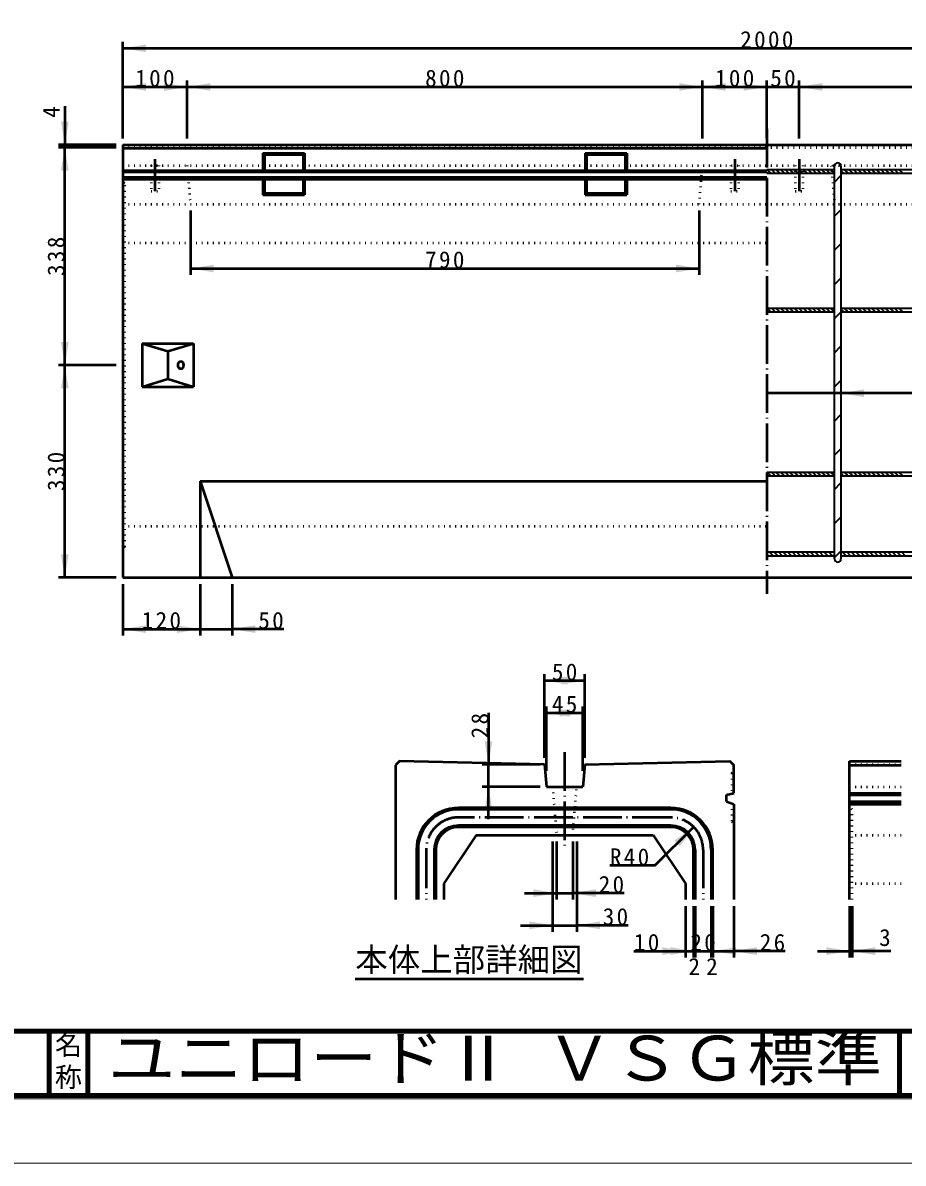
# Model space of a CAD drawing. Units: millimetres, scale not verified. Extents: x -2102 to 2102, y -1485 to 1485.
# Drawn here: x -323 to 1043, y -1485 to 286 of the extents above; entities that cross this region are included whole.
import ezdxf
from ezdxf.enums import TextEntityAlignment as Align

# ---------------------------------------------------------------- set-up
doc = ezdxf.new("R2010")
doc.units = ezdxf.units.MM
doc.header["$LTSCALE"] = 5
doc.linetypes.add('DOTTED', pattern=[1.75, 0.25, -1.5])
doc.linetypes.add('LONG_DASHED_DOTTED', pattern=[15.25, 12, -1.5, 0.25, -1.5])
doc.layers.add('0-0_V-nasSTD', color=7, linetype='Continuous', lineweight=35)
doc.layers.add('0-1_0', color=7, linetype='Continuous', lineweight=50)
doc.styles.add('ＭＳ ゴシック', font='')
doc.styles.get('ＭＳ ゴシック').set_extended_font_data('MS Gothic')

msp = doc.modelspace()

# ---------------------------------------------------------------- linework, layer by layer
at = {"layer": '0-0_V-nasSTD', "linetype": 'DOTTED', "lineweight": 50}
for p, q in [((-124.15, 64.38), (-124.15, 24.38)), ((-112.15, 64.38), (-112.15, 24.38)), ((-68.15, 64.38), (-63.15, 4.38)), ((726.85, 4.38), (731.85, 64.38)), ((775.85, 64.38), (775.85, 24.38)), ((787.85, 64.38), (787.85, 24.38)), ((875.85, 64.38), (875.85, 24.38)), ((887.85, 64.38), (887.85, 24.38)), ((931.85, 64.38), (936.85, 4.38)), ((-124.15, 24.38), (-112.15, 24.38)), ((775.85, 24.38), (787.85, 24.38)), ((875.85, 24.38), (887.85, 24.38)), ((499.086, -900.624), (505.336, -975.624)), ((530.336, -975.624), (536.586, -900.624))]:
    msp.add_line(p, q, dxfattribs=at)
at = {"layer": '0-0_V-nasSTD'}
for p, q in [((831.85, 58.38), (936.85, 58.38)), ((831.85, 58.364), (837.834, 52.38)), ((838.905, 58.38), (844.905, 52.38)), ((845.976, 58.38), (851.976, 52.38)), ((853.047, 58.38), (859.047, 52.38)), ((860.118, 58.38), (866.118, 52.38)), ((867.189, 58.38), (873.189, 52.38)), ((874.26, 58.38), (880.26, 52.38)), ((881.331, 58.38), (887.331, 52.38)), ((888.402, 58.38), (894.402, 52.38)), ((895.473, 58.38), (901.473, 52.38)), ((902.545, 58.38), (908.545, 52.38)), ((909.616, 58.38), (915.616, 52.38)), ((916.687, 58.38), (922.687, 52.38)), ((923.758, 58.38), (929.758, 52.38)), ((930.829, 58.38), (936.829, 52.38)), ((936.85, -546.62), (936.85, 63.38)), ((946.85, 63.38), (946.85, -546.62)), ((946.85, 58.38), (1216.85, 58.38)), ((946.85, 56.501), (950.971, 52.38)), ((952.042, 58.38), (958.042, 52.38)), ((959.113, 58.38), (965.113, 52.38)), ((966.184, 58.38), (972.184, 52.38)), ((973.255, 58.38), (979.255, 52.38)), ((980.326, 58.38), (986.326, 52.38)), ((987.397, 58.38), (993.397, 52.38)), ((994.468, 58.38), (1000.468, 52.38)), ((1001.539, 58.38), (1007.539, 52.38)), ((1008.611, 58.38), (1014.611, 52.38)), ((1015.682, 58.38), (1021.682, 52.38)), ((1022.753, 58.38), (1028.753, 52.38)), ((1029.824, 58.38), (1035.824, 52.38)), ((1036.895, 58.38), (1042.895, 52.38)), ((831.85, 52.38), (936.85, 52.38)), ((936.85, 38.728), (946.85, 48.728)), ((946.85, 52.38), (1216.85, 52.38)), ((936.85, -14.305), (946.85, -4.305)), ((936.85, -67.338), (946.85, -57.338)), ((936.85, -120.371), (946.85, -110.371)), ((831.85, -157.12), (936.85, -157.12)), ((831.85, -157.136), (837.834, -163.12)), ((838.905, -157.12), (844.905, -163.12)), ((845.976, -157.12), (851.976, -163.12)), ((853.047, -157.12), (859.047, -163.12)), ((860.118, -157.12), (866.118, -163.12)), ((867.189, -157.12), (873.189, -163.12)), ((874.26, -157.12), (880.26, -163.12)), ((881.331, -157.12), (887.331, -163.12)), ((888.402, -157.12), (894.402, -163.12)), ((895.473, -157.12), (901.473, -163.12)), ((902.545, -157.12), (908.545, -163.12)), ((909.616, -157.12), (915.616, -163.12)), ((916.687, -157.12), (922.687, -163.12)), ((923.758, -157.12), (929.758, -163.12)), ((930.829, -157.12), (936.829, -163.12)), ((946.85, -157.12), (1216.85, -157.12)), ((946.85, -158.999), (950.971, -163.12)), ((952.042, -157.12), (958.042, -163.12)), ((959.113, -157.12), (965.113, -163.12)), ((966.184, -157.12), (972.184, -163.12)), ((973.255, -157.12), (979.255, -163.12)), ((980.326, -157.12), (986.326, -163.12)), ((987.397, -157.12), (993.397, -163.12)), ((994.468, -157.12), (1000.468, -163.12)), ((1001.539, -157.12), (1007.539, -163.12)), ((1008.611, -157.12), (1014.611, -163.12)), ((1015.682, -157.12), (1021.682, -163.12)), ((1022.753, -157.12), (1028.753, -163.12)), ((1029.824, -157.12), (1035.824, -163.12)), ((1036.895, -157.12), (1042.895, -163.12)), ((831.85, -163.12), (936.85, -163.12)), ((936.85, -173.404), (946.85, -163.404)), ((946.85, -163.12), (1216.85, -163.12)), ((936.85, -226.437), (946.85, -216.437)), ((936.85, -279.47), (946.85, -269.47)), ((936.85, -332.503), (946.85, -322.503)), ((936.85, -385.536), (946.85, -375.536)), ((831.85, -411.62), (936.85, -411.62)), ((831.85, -411.636), (837.834, -417.62)), ((831.85, -417.62), (936.85, -417.62)), ((838.905, -411.62), (844.905, -417.62)), ((845.976, -411.62), (851.976, -417.62)), ((853.047, -411.62), (859.047, -417.62)), ((860.118, -411.62), (866.118, -417.62)), ((867.189, -411.62), (873.189, -417.62)), ((874.26, -411.62), (880.26, -417.62)), ((881.331, -411.62), (887.331, -417.62)), ((888.402, -411.62), (894.402, -417.62)), ((895.473, -411.62), (901.473, -417.62)), ((902.545, -411.62), (908.545, -417.62)), ((909.616, -411.62), (915.616, -417.62)), ((916.687, -411.62), (922.687, -417.62)), ((923.758, -411.62), (929.758, -417.62)), ((930.829, -411.62), (936.829, -417.62)), ((946.85, -411.62), (1216.85, -411.62)), ((946.85, -413.499), (950.971, -417.62)), ((946.85, -417.62), (1216.85, -417.62)), ((952.042, -411.62), (958.042, -417.62)), ((959.113, -411.62), (965.113, -417.62)), ((966.184, -411.62), (972.184, -417.62)), ((973.255, -411.62), (979.255, -417.62)), ((980.326, -411.62), (986.326, -417.62)), ((987.397, -411.62), (993.397, -417.62)), ((994.468, -411.62), (1000.468, -417.62)), ((1001.539, -411.62), (1007.539, -417.62)), ((1008.611, -411.62), (1014.611, -417.62)), ((1015.682, -411.62), (1021.682, -417.62)), ((1022.753, -411.62), (1028.753, -417.62)), ((1029.824, -411.62), (1035.824, -417.62)), ((1036.895, -411.62), (1042.895, -417.62)), ((936.85, -438.569), (946.85, -428.569)), ((936.85, -491.602), (946.85, -481.602)), ((831.85, -535.62), (936.85, -535.62)), ((831.85, -538.915), (834.555, -541.62)), ((831.85, -541.62), (936.85, -541.62)), ((835.626, -535.62), (841.626, -541.62)), ((842.697, -535.62), (848.697, -541.62)), ((849.768, -535.62), (855.768, -541.62)), ((856.839, -535.62), (862.839, -541.62)), ((863.91, -535.62), (869.91, -541.62)), ((870.981, -535.62), (876.981, -541.62)), ((878.052, -535.62), (884.052, -541.62)), ((885.123, -535.62), (891.123, -541.62)), ((892.194, -535.62), (898.194, -541.62)), ((899.265, -535.62), (905.265, -541.62)), ((906.336, -535.62), (912.336, -541.62)), ((913.407, -535.62), (919.407, -541.62)), ((920.478, -535.62), (926.478, -541.62)), ((927.55, -535.62), (933.55, -541.62)), ((934.621, -535.62), (936.85, -537.849)), ((936.85, -544.635), (946.85, -534.635)), ((946.85, -535.62), (1216.85, -535.62)), ((946.85, -540.778), (947.692, -541.62)), ((946.85, -541.62), (1216.85, -541.62)), ((948.763, -535.62), (954.763, -541.62)), ((955.834, -535.62), (961.834, -541.62)), ((962.905, -535.62), (968.905, -541.62)), ((969.976, -535.62), (975.976, -541.62)), ((977.047, -535.62), (983.047, -541.62)), ((984.118, -535.62), (990.118, -541.62)), ((991.189, -535.62), (997.189, -541.62)), ((998.26, -535.62), (1004.26, -541.62)), ((1005.331, -535.62), (1011.331, -541.62)), ((1012.402, -535.62), (1018.402, -541.62)), ((1019.473, -535.62), (1025.473, -541.62)), ((1026.545, -535.62), (1032.545, -541.62)), ((1033.616, -535.62), (1039.616, -541.62)), ((1040.687, -535.62), (1046.687, -541.62))]:
    msp.add_line(p, q, dxfattribs=at)
at = {"layer": '0-0_V-nasSTD', "lineweight": 50}
msp.add_line((1929.85, -289.305), (831.85, -289.305), dxfattribs=at)
at = {"layer": '0-0_V-nasSTD', "lineweight": 100}
for p, q in [((-282.5, -1280), (-282.5, -1380)), ((-222.5, -1280), (-222.5, -1380)), ((1037.5, -1280), (1037.5, -1380)), ((-1997.5, -1380), (1997.5, -1380))]:
    msp.add_line(p, q, dxfattribs=at)
at = {"layer": '0-0_V-nasSTD', "lineweight": 18}
for points in [[(-2102.5, -1485), (-2102.5, 1485), (2102.5, 1485), (2102.5, -1485)], [(-2002.5, -1385), (-2002.5, 1385), (2002.5, 1385), (2002.5, -1385)]]:
    msp.add_lwpolyline(points, close=True, dxfattribs=at)
at = {"layer": '0-0_V-nasSTD'}
for centre, start, end in [((941.85, 63.38), 0, 180), ((941.85, -546.62), 180, 0)]:
    msp.add_arc(centre, 5, start, end, dxfattribs=at)
for points in [[(-168.15, 246.38), (-132.15, 240.38), (-132.15, 252.38)], [(-168.15, 186.38), (-132.15, 180.38), (-132.15, 192.38)], [(-104.15, 180.38), (-104.15, 192.38), (-68.15, 186.38)], [(-68.15, 186.38), (-32.15, 180.38), (-32.15, 192.38)], [(695.85, 180.38), (695.85, 192.38), (731.85, 186.38)], [(731.85, 186.38), (767.85, 180.38), (767.85, 192.38)], [(795.85, 180.38), (795.85, 192.38), (831.85, 186.38)], [(881.85, 186.38), (917.85, 180.38), (917.85, 192.38)], [(-264.15, 132.38), (-258.15, 96.38), (-252.15, 132.38)], [(-264.15, 56.38), (-258.15, 92.38), (-252.15, 56.38)], [(-63.15, -95.62), (-27.15, -101.62), (-27.15, -89.62)], [(690.85, -101.62), (690.85, -89.62), (726.85, -95.62)], [(-264.15, -209.62), (-258.15, -245.62), (-252.15, -209.62)], [(-264.15, -281.62), (-258.15, -245.62), (-252.15, -281.62)], [(946.85, -289.305), (982.85, -295.305), (982.85, -283.305)], [(-264.15, -539.62), (-258.15, -575.62), (-252.15, -539.62)], [(-168.15, -655.62), (-132.15, -661.62), (-132.15, -649.62)], [(-84.15, -661.62), (-84.15, -649.62), (-48.15, -655.62)], [(1.85, -655.62), (37.85, -661.62), (37.85, -649.62)], [(486.586, -735.624), (522.586, -741.624), (522.586, -729.624)], [(513.086, -741.624), (513.086, -729.624), (549.086, -735.624)], [(489.711, -785.624), (525.711, -791.624), (525.711, -779.624)], [(509.961, -791.624), (509.961, -779.624), (545.961, -785.624)], [(393.711, -829.624), (399.711, -865.624), (405.711, -829.624)], [(393.711, -936.624), (399.711, -900.624), (405.711, -936.624)], [(688.493, -983.982), (696.978, -992.467), (718.191, -962.769)], [(469.336, -1071.624), (469.336, -1059.624), (505.336, -1065.624)], [(530.336, -1065.624), (566.336, -1071.624), (566.336, -1059.624)], [(463.086, -1121.624), (463.086, -1109.624), (499.086, -1115.624)], [(536.586, -1115.624), (572.586, -1121.624), (572.586, -1109.624)], [(669.336, -1161.624), (669.336, -1149.624), (705.336, -1155.624)], [(681.836, -1161.624), (681.836, -1149.624), (717.836, -1155.624)], [(747.836, -1155.624), (783.836, -1161.624), (783.836, -1149.624)], [(780.336, -1155.624), (816.336, -1161.624), (816.336, -1149.624)], [(924.336, -1161.624), (924.336, -1149.624), (960.336, -1155.624)], [(964.086, -1155.624), (1000.086, -1161.624), (1000.086, -1149.624)]]:
    msp.add_solid(points, dxfattribs=at)
at = {"layer": '0-1_0'}
for p, q in [((-168.15, 106.38), (-168.15, 256.38)), ((-168.15, 246.38), (1831.85, 246.38)), ((-68.15, 106.38), (-68.15, 196.38)), ((731.85, 106.38), (731.85, 196.38)), ((831.85, 106.38), (831.85, 196.38)), ((881.85, 106.38), (881.85, 196.38)), ((-168.15, 186.38), (-68.15, 186.38)), ((-68.15, 186.38), (731.85, 186.38)), ((731.85, 186.38), (831.85, 186.38)), ((831.85, 186.38), (881.85, 186.38)), ((881.85, 186.38), (1781.85, 186.38)), ((-258.15, 156.38), (-258.15, 96.38)), ((-178.15, 96.38), (-268.15, 96.38)), ((-178.15, 92.38), (-268.15, 92.38)), ((-258.15, 92.38), (-258.15, 96.38)), ((-168.15, 96.38), (-168.15, -575.62)), ((-168.15, 96.38), (1831.85, 96.38)), ((-168.15, 91.38), (831.85, 91.38)), ((49.55, 83.68), (114.15, 83.68)), ((49.55, 83.68), (51.85, 81.38)), ((49.55, 83.68), (49.55, 56.395)), ((51.85, 81.38), (111.85, 81.38)), ((51.85, 81.38), (51.85, 56.395)), ((111.85, 81.38), (114.15, 83.68)), ((111.85, 81.38), (111.85, 56.395)), ((114.15, 83.68), (114.15, 56.395)), ((549.55, 83.68), (614.15, 83.68)), ((549.55, 83.68), (551.85, 81.38)), ((549.55, 83.68), (549.55, 56.395)), ((551.85, 81.38), (611.85, 81.38)), ((551.85, 81.38), (551.85, 56.395)), ((611.85, 81.38), (614.15, 83.68)), ((611.85, 81.38), (611.85, 56.395)), ((614.15, 83.68), (614.15, 56.395)), ((-168.15, 56.395), (831.85, 56.395)), ((-168.15, 54.38), (831.85, 54.38)), ((-168.15, 46.38), (831.85, 46.38)), ((-168.15, 43.022), (831.85, 43.022)), ((49.55, 43.022), (49.55, 19.08)), ((51.85, 43.022), (51.85, 21.38)), ((111.85, 43.022), (111.85, 21.38)), ((114.15, 43.022), (114.15, 19.08)), ((549.55, 43.022), (549.55, 19.08)), ((551.85, 43.022), (551.85, 21.38)), ((611.85, 43.022), (611.85, 21.38)), ((614.15, 43.022), (614.15, 19.08)), ((49.55, 19.08), (51.85, 21.38)), ((49.55, 19.08), (114.15, 19.08)), ((51.85, 21.38), (111.85, 21.38)), ((111.85, 21.38), (114.15, 19.08)), ((549.55, 19.08), (551.85, 21.38)), ((549.55, 19.08), (614.15, 19.08)), ((551.85, 21.38), (611.85, 21.38)), ((611.85, 21.38), (614.15, 19.08)), ((-63.15, -5.62), (-63.15, -105.62)), ((726.85, -5.62), (726.85, -105.62)), ((-63.15, -95.62), (726.85, -95.62)), ((-138.15, -212.12), (-138.15, -279.12)), ((-138.15, -212.12), (-58.15, -212.12)), ((-58.15, -212.12), (-58.15, -279.12)), ((-98.15, -224.12), (-98.15, -267.12)), ((-178.15, -245.62), (-268.15, -245.62)), ((-138.15, -279.12), (-58.15, -279.12)), ((-48.15, -425.62), (-48.15, -575.62)), ((-48.15, -425.62), (1.85, -575.62)), ((-48.15, -425.62), (831.85, -425.62)), ((-178.15, -575.62), (-268.15, -575.62)), ((-168.15, -575.62), (1831.85, -575.62)), ((-168.15, -585.62), (-168.15, -665.62)), ((-48.15, -585.62), (-48.15, -665.62)), ((1.85, -585.62), (1.85, -665.62)), ((81.85, -655.62), (1.85, -655.62)), ((486.586, -855.624), (486.586, -725.624)), ((486.586, -855.624), (486.586, -725.624)), ((549.086, -855.624), (549.086, -725.624)), ((486.586, -735.624), (549.086, -735.624)), ((489.711, -875.624), (489.711, -775.624)), ((545.961, -875.624), (545.961, -775.624)), ((399.711, -785.624), (399.711, -865.624)), ((489.711, -785.624), (545.961, -785.624)), ((255.336, -866.874), (255.336, -1075.624)), ((479.711, -865.624), (389.711, -865.624)), ((399.711, -900.624), (399.711, -865.624)), ((486.586, -865.624), (489.711, -900.624)), ((549.086, -865.624), (545.961, -900.624)), ((780.336, -910.605), (780.336, -866.874)), ((960.336, -1075.624), (960.336, -860.624)), ((960.336, -860.624), (1040.336, -860.624)), ((960.336, -866.874), (1040.336, -866.874)), ((479.711, -900.624), (389.711, -900.624)), ((399.711, -950.624), (399.711, -900.624)), ((489.711, -900.624), (545.961, -900.624)), ((769.086, -913.124), (780.336, -910.605)), ((769.086, -923.124), (769.086, -913.124)), ((960.336, -910.605), (1040.336, -910.605)), ((960.336, -913.124), (1040.336, -913.124)), ((682.836, -933.124), (352.836, -933.124)), ((682.836, -935.624), (352.836, -935.624)), ((769.086, -923.124), (780.336, -927.322)), ((780.336, -927.322), (780.336, -1075.624)), ((960.336, -923.124), (1040.336, -923.124)), ((960.336, -927.322), (1040.336, -927.322)), ((682.836, -960.624), (352.836, -960.624)), ((682.836, -963.124), (352.836, -963.124)), ((658.087, -1022.873), (718.191, -962.769)), ((380.336, -975.624), (330.336, -1050.624)), ((380.336, -975.624), (655.336, -975.624)), ((499.086, -985.624), (499.086, -1125.624)), ((505.336, -985.624), (505.336, -1075.624)), ((530.336, -985.624), (530.336, -1075.624)), ((536.586, -985.624), (536.586, -1125.624)), ((655.336, -975.624), (705.336, -1050.624)), ((287.836, -998.124), (287.836, -1075.624)), ((290.336, -998.124), (290.336, -1075.624)), ((315.336, -998.124), (315.336, -1075.624)), ((317.836, -998.124), (317.836, -1075.624)), ((717.836, -1075.624), (717.836, -998.124)), ((720.336, -998.124), (720.336, -1075.624)), ((745.336, -998.124), (745.336, -1075.624)), ((747.836, -1075.624), (747.836, -998.124)), ((658.087, -1022.873), (588.087, -1022.873)), ((330.336, -1050.624), (330.336, -1075.624)), ((705.336, -1050.624), (705.336, -1075.624)), ((455.336, -1065.624), (505.336, -1065.624)), ((505.336, -1065.624), (530.336, -1065.624)), ((610.336, -1065.624), (530.336, -1065.624)), ((705.336, -1085.624), (705.336, -1165.624)), ((717.836, -1085.624), (717.836, -1165.624)), ((720.336, -1085.624), (720.336, -1165.624)), ((745.336, -1085.624), (745.336, -1165.624)), ((747.836, -1085.624), (747.836, -1165.624)), ((780.336, -1085.624), (780.336, -1165.624)), ((960.336, -1085.624), (960.336, -1165.624)), ((964.086, -1085.624), (964.086, -1165.624)), ((449.086, -1115.624), (499.086, -1115.624)), ((499.086, -1115.624), (536.586, -1115.624)), ((616.586, -1115.624), (536.586, -1115.624)), ((625.336, -1155.624), (705.336, -1155.624)), ((705.336, -1155.624), (717.836, -1155.624)), ((860.336, -1155.624), (780.336, -1155.624)), ((910.336, -1155.624), (960.336, -1155.624)), ((960.336, -1155.624), (964.086, -1155.624)), ((1024.086, -1155.624), (964.086, -1155.624)), ((192.868, -1198.458), (546.877, -1198.458))]:
    msp.add_line(p, q, dxfattribs=at)
at = {"layer": '0-1_0', "linetype": 'LONG_DASHED_DOTTED'}
for p, q in [((831.85, 121.38), (831.85, -600.62)), ((-118.15, 74.38), (-118.15, 24.38)), ((781.85, 74.38), (781.85, 24.38)), ((881.85, 74.38), (881.85, 24.38)), ((517.836, -846.874), (517.836, -994.374)), ((682.836, -948.124), (352.836, -948.124)), ((302.836, -998.124), (302.836, -1075.624)), ((732.836, -998.124), (732.836, -1075.624))]:
    msp.add_line(p, q, dxfattribs=at)
at = {"layer": '0-1_0', "linetype": 'DOTTED'}
for p, q in [((-168.15, 92.38), (1831.85, 92.38)), ((-168.15, 64.38), (1831.85, 64.38)), ((-165.15, 36.38), (-168.15, 38.38)), ((-165.15, -527.62), (-165.15, 36.38)), ((-168.15, 14.38), (-165.15, 16.38)), ((-168.15, 4.38), (1831.85, 4.38)), ((-168.15, -55.62), (831.85, -55.62)), ((-168.15, -495.62), (831.85, -495.62)), ((-168.15, -505.62), (-165.15, -507.62)), ((-165.15, -527.62), (-168.15, -529.62)), ((960.336, -865.624), (1040.336, -865.624)), ((777.461, -879.374), (780.336, -876.499)), ((777.461, -879.374), (777.461, -911.249)), ((960.336, -900.624), (1040.336, -900.624)), ((964.086, -935.624), (960.336, -933.124)), ((964.086, -1075.624), (964.086, -935.624)), ((960.336, -963.124), (964.086, -960.624)), ((960.336, -975.624), (1040.336, -975.624)), ((960.336, -1050.624), (1040.336, -1050.624))]:
    msp.add_line(p, q, dxfattribs=at)
at = {"layer": '0-1_0', "lineweight": 100}
msp.add_line((-1997.5, -1280), (1997.5, -1280), dxfattribs=at)
at = {"layer": '0-1_0'}
for points in [[(-258.15, -575.62), (-258.15, -245.62), (-258.15, 92.38)], [(-138.15, -212.12), (-98.15, -224.12), (-58.15, -212.12)], [(-138.15, -279.12), (-98.15, -267.12), (-58.15, -279.12)], [(-168.15, -655.62), (-48.15, -655.62), (1.85, -655.62)], [(486.586, -865.624), (261.586, -860.624), (255.336, -866.874)], [(549.086, -865.624), (774.086, -860.624), (780.336, -866.874)], [(717.836, -1155.624), (720.336, -1155.624), (745.336, -1155.624), (747.836, -1155.624), (780.336, -1155.624)]]:
    msp.add_lwpolyline(points, dxfattribs=at)
at = {"layer": '0-1_0', "linetype": 'DOTTED'}
msp.add_lwpolyline([(777.461, -926.249), (777.461, -954.374), (780.336, -957.249)], dxfattribs=at)
at = {"layer": '0-1_0'}
for centre, radius, start, end in [((352.836, -998.124), 65, 90, 180), ((352.836, -998.124), 62.5, 90, 180), ((682.836, -998.124), 65, 0, 90), ((682.836, -998.124), 62.5, 0, 90), ((352.836, -998.124), 37.5, 90, 180), ((352.836, -998.124), 35, 90, 180), ((682.836, -998.124), 37.5, 0, 90), ((682.836, -998.124), 35, 0, 90)]:
    msp.add_arc(centre, radius, start, end, dxfattribs=at)
at = {"layer": '0-1_0', "linetype": 'LONG_DASHED_DOTTED'}
for centre, start, end in [((352.836, -998.124), 90, 180), ((682.836, -998.124), 0, 90)]:
    msp.add_arc(centre, 50, start, end, dxfattribs=at)
at = {"layer": '0-1_0'}
msp.add_ellipse((-78.15, -245.62), major_axis=(0, 6), ratio=0.707107, dxfattribs=at)

# ---------------------------------------------------------------- texts
at = {"layer": '0-0_V-nasSTD', "style": 'ＭＳ ゴシック'}
msp.add_text('4', height=26.39, rotation=90, dxfattribs=at).set_placement((-258.15, 138.38), align=Align.BOTTOM_LEFT)
for s, height, p in [('3', 26.39, (1006.086, -1155.624)), ('本体上部詳細図', 36.95, (192.868, -1198.458)), ('2', 26.39, (710.086, -1200.624)), ('2', 26.39, (737.586, -1200.624)), ('名', 30.79, (-273.518, -1326.001)), ('称', 30.79, (-273.524, -1375.99))]:
    msp.add_text(s, height=height, dxfattribs=at).set_placement(p, align=Align.BOTTOM_LEFT)
at = {"layer": '0-0_V-nasSTD', "style": 'ＭＳ ゴシック', "width": 1.1}
msp.add_text('ユニロードⅡ ＶＳＧ標準', height=69.65, dxfattribs=at).set_placement((-191, -1377.53), align=Align.BOTTOM_LEFT)
at = {"layer": '0-0_V-nasSTD', "char_height": 26.39, "attachment_point": 7, "style": 'ＭＳ ゴシック'}
for s, insert in [('\\T1.2;2000', (790.45, 246.38)), ('\\T1.2;100', (-148.75, 186.38)), ('\\T1.2;800', (301.25, 186.38)), ('\\T1.2;100', (751.25, 186.38)), ('\\T1.2;50', (837.05, 186.38)), ('\\T1.2;790', (301.25, -95.62)), ('\\T1.2;120', (-138.75, -655.62)), ('\\T1.2;50', (42.25, -655.623)), ('\\T1.2;50', (498.036, -735.624)), ('\\T1.2;45', (498.036, -785.624)), ('\\T1.2;R40', (588.087, -1022.873)), ('\\T1.2;20', (570.736, -1065.624)), ('\\T1.2;30', (576.986, -1115.624)), ('\\T1.2;10', (625.336, -1155.624)), ('\\T1.2;20', (713.036, -1155.624)), ('\\T1.2;26', (820.736, -1155.624))]:
    msp.add_mtext(s, dxfattribs=dict(at, insert=insert))
at = {"layer": '0-0_V-nasSTD', "char_height": 26.39, "attachment_point": 7, "rotation": 90, "style": 'ＭＳ ゴシック'}
for s, insert in [('\\T1.2;338', (-258.15, -107.22)), ('\\T1.2;330', (-258.15, -441.22)), ('\\T1.2;28', (399.714, -825.224))]:
    msp.add_mtext(s, dxfattribs=dict(at, insert=insert))

doc.saveas('drawing.dxf')
